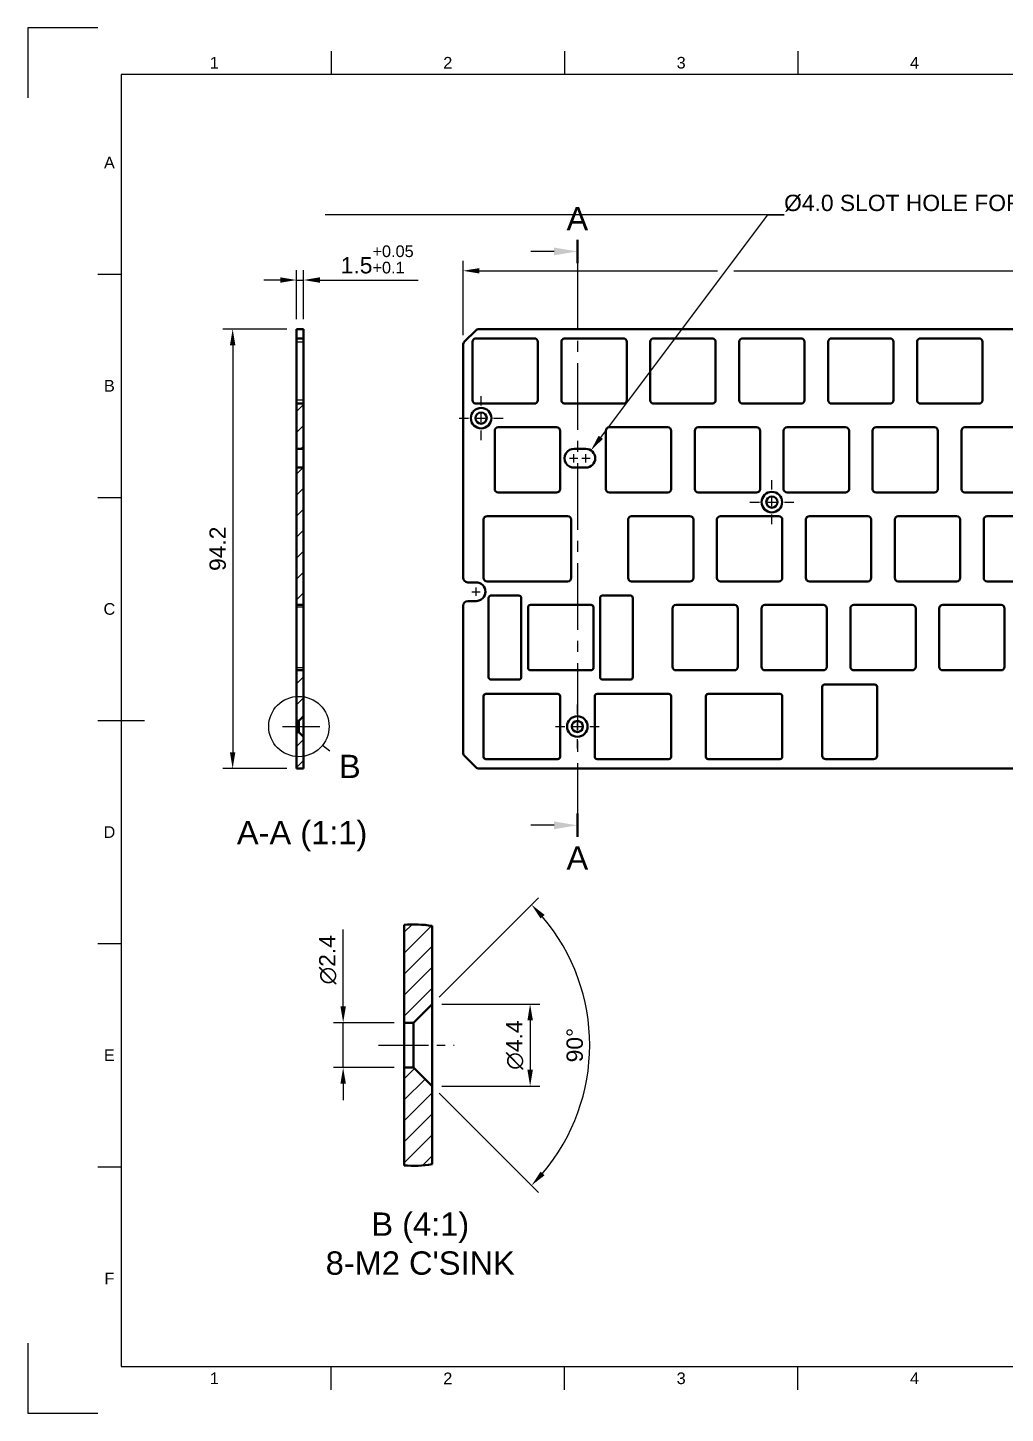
# Model space of a CAD drawing. Header units: millimetres. Extents: x 0 to 420, y 0 to 297.
# Drawn here: x 0 to 209.4, y 0 to 297 of the extents above; entities that cross this region are included whole.
import ezdxf
from ezdxf import colors
from ezdxf.entities.mleader import LeaderData, LeaderLine
from ezdxf.enums import TextEntityAlignment as Align
from ezdxf.math import Vec2, Vec3

# ---------------------------------------------------------------- set-up
doc = ezdxf.new("R2010")
doc.units = ezdxf.units.MM
doc.header["$LTSCALE"] = 0.75
doc.linetypes.add('CENTER2', pattern=[28.575, 19.05, -3.175, 3.175, -3.175])
for name, color, linetype, lineweight in [('BORDER', 7, 'Continuous', 25), ('Detail Boundary', 7, 'Continuous', 25), ('FD_Dimensions', 7, 'Continuous', 25), ('Hatching', 7, 'Continuous', 25), ('Leaders', 7, 'Continuous', 25), ('Section Lines', 7, 'CENTER2', 25), ('Smart Centers', 7, 'CENTER2', 25), ('View Labels', 7, 'Continuous', 25), ('Visible', 7, 'Continuous', 50), ('Visible Narrow', 7, 'Continuous', 25)]:
    doc.layers.add(name, color=color, linetype=linetype, lineweight=lineweight)
doc.styles.add('FusionTitle', font='arial.ttf')
doc.styles.get("Standard").update_dxf_attribs({"font": 'arial.ttf'})
doc.dimstyles.new('Dim-ISO-25', dxfattribs={"dimtxt": 3.5, "dimasz": 3.5, "dimexe": 2.1, "dimexo": 2.1, "dimgap": 1.4, "dimtad": 1, "dimdsep": 46, "dimtxsty": 'Standard', "dimcen": 0, "dimazin": 2, "dimtp": 0.1, "dimtm": 0.1, "dimtfac": 0.714286, "dimtmove": 0, "dimatfit": 3, "dimfxl": 1, "dimarcsym": 0})

# ---------------------------------------------------------------- blocks, each defined once
blk = doc.blocks.new('ISO_A3_SHEET')
at = {"layer": 'BORDER'}
for p, q in [((65, 292), (65, 287)), ((115, 292), (115, 287)), ((165, 292), (165, 287)), ((410, 287), (20, 287)), ((20, 287), (20, 10)), ((15, 244.16666), (20, 244.16666)), ((15, 196.33333), (20, 196.33333)), ((15, 148.5), (25, 148.5)), ((15, 100.66667), (20, 100.66667)), ((15, 52.83334), (20, 52.83334)), ((20, 10), (410, 10)), ((65, 5), (65, 10)), ((115, 5), (115, 10)), ((165, 5), (165, 10))]:
    blk.add_line(p, q, dxfattribs=at)
at = {"layer": 'Defpoints'}
for p, q in [((15, 297), (0, 297)), ((0, 297), (0, 282)), ((0, 15), (0, 0)), ((0, 0), (15, 0))]:
    blk.add_line(p, q, dxfattribs=at)
at = {"layer": 'BORDER', "style": 'FusionTitle'}
for s, p in [('1', (40, 289.5)), ('2', (90, 289.5)), ('3', (140, 289.5)), ('4', (190, 289.5)), ('A', (17.5, 268.08333)), ('B', (17.5, 220.25)), ('C', (17.5, 172.41667)), ('D', (17.5, 124.58334)), ('E', (17.5, 76.75001)), ('F', (17.5, 28.91668)), ('1', (40, 7.5)), ('2', (90, 7.5)), ('3', (140, 7.5)), ('4', (190, 7.5))]:
    blk.add_text(s, height=2.5, dxfattribs=at).set_placement(p, align=Align.MIDDLE)
blk = doc.blocks.new('*U6')
at = {"layer": 'Smart Centers', "color": 0, "ltscale": 0.75, "transparency": 16777216}
for p, q in [((0, 2.68), (0, 4.7)), ((-4.7, 0), (-2.68, 0)), ((2.68, 0), (4.7, 0)), ((0, -4.7), (0, -2.68))]:
    blk.add_line(p, q, dxfattribs=at)
at = {"layer": 'Smart Centers', "color": 0, "linetype": 'Continuous', "ltscale": 0.75, "transparency": 16777216}
for p, q in [((-0.89, 0), (0.89, 0)), ((0, -0.89), (0, 0.89))]:
    blk.add_line(p, q, dxfattribs=at)
blk = doc.blocks.new('*U7')
at = {"layer": 'Smart Centers', "color": 0, "ltscale": 0.75, "transparency": 16777216}
for p, q in [((0, 2.68), (0, 4.7)), ((-4.7, 0), (-2.68, 0)), ((2.68, 0), (4.7, 0)), ((0, -4.7), (0, -2.68))]:
    blk.add_line(p, q, dxfattribs=at)
at = {"layer": 'Smart Centers', "color": 0, "linetype": 'Continuous', "ltscale": 0.75, "transparency": 16777216}
for p, q in [((-0.89, 0), (0.89, 0)), ((0, -0.89), (0, 0.89))]:
    blk.add_line(p, q, dxfattribs=at)
blk = doc.blocks.new('*U8')
at = {"layer": 'Smart Centers', "color": 0, "ltscale": 0.75, "transparency": 16777216}
for p, q in [((0, 2.68), (0, 4.7)), ((-4.7, 0), (-2.68, 0)), ((2.68, 0), (4.7, 0)), ((0, -4.7), (0, -2.68))]:
    blk.add_line(p, q, dxfattribs=at)
at = {"layer": 'Smart Centers', "color": 0, "linetype": 'Continuous', "ltscale": 0.75, "transparency": 16777216}
for p, q in [((-0.89, 0), (0.89, 0)), ((0, -0.89), (0, 0.89))]:
    blk.add_line(p, q, dxfattribs=at)
blk = doc.blocks.new('*U18')
at = {"layer": 'Smart Centers', "color": 0, "linetype": 'Continuous', "ltscale": 0.75, "transparency": 16777216}
for p, q in [((-0.89, 0), (0.89, 0)), ((0, -0.89), (0, 0.89))]:
    blk.add_line(p, q, dxfattribs=at)
blk = doc.blocks.new('*U19')
at = {"layer": 'Smart Centers', "color": 0, "linetype": 'Continuous', "ltscale": 0.75, "transparency": 16777216}
for p, q in [((-0.89, 0), (0.89, 0)), ((0, -0.89), (0, 0.89))]:
    blk.add_line(p, q, dxfattribs=at)
blk = doc.blocks.new('*U20')
at = {"layer": 'Smart Centers', "color": 0, "linetype": 'Continuous', "ltscale": 0.75, "transparency": 16777216}
for p, q in [((-0.89, 0), (0.89, 0)), ((0, -0.89), (0, 0.89))]:
    blk.add_line(p, q, dxfattribs=at)
blk = doc.blocks.new('*U24')
at = {"layer": 'Smart Centers', "color": 0, "ltscale": 0.75, "transparency": 16777216}
blk.add_line((-4, 0), (4, 0), dxfattribs=at)
blk = doc.blocks.new('*U25')
at = {"layer": 'Smart Centers', "color": 0, "ltscale": 0.75, "transparency": 16777216}
blk.add_line((-9.5, 0), (6.74, 0), dxfattribs=at)
blk = doc.blocks.new('*D35')
at = {"layer": 'Defpoints', "color": 0, "transparency": 16777216}
for p in [(67.58, 83.72), (80.64, 83.72), (80.64, 74.12)]:
    blk.add_point(p, dxfattribs=at)
at = {"layer": 'FD_Dimensions', "color": 0, "lineweight": -2, "transparency": 16777216}
for p, q in [((67.58, 87.22), (67.58, 103.69)), ((78.54, 83.72), (65.48, 83.72)), ((67.58, 74.12), (67.58, 83.72)), ((78.54, 74.12), (65.48, 74.12)), ((67.58, 70.62), (67.58, 67.12))]:
    blk.add_line(p, q, dxfattribs=at)
at = {"layer": 'FD_Dimensions', "color": 0, "transparency": 16777216}
for points in [[(67, 87.22), (68.17, 87.22), (67.58, 83.72)], [(67, 70.62), (68.17, 70.62), (67.58, 74.12)]]:
    blk.add_solid(points, dxfattribs=at)
at = {"layer": 'FD_Dimensions', "color": 0, "transparency": 16777216, "insert": (64.3, 97.21), "char_height": 3.5, "attachment_point": 5, "rotation": 90}
blk.add_mtext('∅2.4', dxfattribs=at)
blk = doc.blocks.new('*D36')
at = {"layer": 'Defpoints', "color": 0, "transparency": 16777216}
for p in [(86.64, 87.72), (86.64, 70.12), (107.64, 70.12)]:
    blk.add_point(p, dxfattribs=at)
at = {"layer": 'FD_Dimensions', "color": 0, "lineweight": -2, "transparency": 16777216}
for p, q in [((88.74, 87.72), (109.74, 87.72)), ((107.64, 84.22), (107.64, 73.62)), ((88.74, 70.12), (109.74, 70.12))]:
    blk.add_line(p, q, dxfattribs=at)
at = {"layer": 'FD_Dimensions', "color": 0, "transparency": 16777216}
for points in [[(107.06, 84.22), (108.23, 84.22), (107.64, 87.72)], [(107.06, 73.62), (108.23, 73.62), (107.64, 70.12)]]:
    blk.add_solid(points, dxfattribs=at)
at = {"layer": 'FD_Dimensions', "color": 0, "transparency": 16777216, "insert": (104.36, 78.92), "char_height": 3.5, "attachment_point": 5, "rotation": 90}
blk.add_mtext('∅4.4', dxfattribs=at)
blk = doc.blocks.new('*D37')
at = {"layer": 'Defpoints', "color": 0, "transparency": 16777216}
for p in [(86.64, 87.72), (82.64, 83.72), (82.64, 74.12), (86.64, 70.12), (118.95, 67.91)]:
    blk.add_point(p, dxfattribs=at)
at = {"layer": 'FD_Dimensions', "color": 0, "lineweight": -2, "transparency": 16777216}
for p, q in [((88.13, 89.21), (109.42, 110.5)), ((88.13, 68.64), (109.42, 47.35))]:
    blk.add_line(p, q, dxfattribs=at)
blk.add_arc((77.84, 78.92), 42.56, 319.7135, 40.2865, dxfattribs=at)
at = {"layer": 'FD_Dimensions', "color": 0, "transparency": 16777216}
for points in [[(109.88, 106.05), (110.74, 106.84), (107.94, 109.02)], [(110.74, 51.01), (109.88, 51.8), (107.94, 48.83)]]:
    blk.add_solid(points, dxfattribs=at)
at = {"layer": 'FD_Dimensions', "color": 0, "transparency": 16777216, "insert": (117.21, 78.92), "char_height": 3.5, "attachment_point": 5, "rotation": 90}
blk.add_mtext('90°', dxfattribs=at)
blk = doc.blocks.new('*D38')
at = {"layer": 'Defpoints', "color": 0, "transparency": 16777216}
for p in [(59.09, 242.91), (57.59, 232.41), (59.09, 232.41)]:
    blk.add_point(p, dxfattribs=at)
at = {"layer": 'FD_Dimensions', "color": 0, "lineweight": -2, "transparency": 16777216}
for p, q in [((57.59, 234.51), (57.59, 245.01)), ((59.09, 234.51), (59.09, 245.01)), ((54.09, 242.91), (50.59, 242.91)), ((57.59, 242.91), (59.09, 242.91)), ((62.59, 242.91), (83.66, 242.91))]:
    blk.add_line(p, q, dxfattribs=at)
at = {"layer": 'FD_Dimensions', "color": 0, "transparency": 16777216}
for points in [[(54.09, 243.5), (54.09, 242.33), (57.59, 242.91)], [(62.59, 243.5), (62.59, 242.33), (59.09, 242.91)]]:
    blk.add_solid(points, dxfattribs=at)
at = {"layer": 'FD_Dimensions', "color": 0, "transparency": 16777216, "insert": (74.88, 247.31), "char_height": 3.5, "attachment_point": 5}
blk.add_mtext('1.5{\\H0.71429x;\\S+0.05^ +0.1;}', dxfattribs=at)
blk = doc.blocks.new('*D39')
at = {"layer": 'Defpoints', "color": 0, "transparency": 16777216}
for p in [(377.99, 244.9), (93.29, 229), (377.99, 229)]:
    blk.add_point(p, dxfattribs=at)
at = {"layer": 'FD_Dimensions', "color": 0, "lineweight": -2, "transparency": 16777216}
for p, q in [((93.29, 231.1), (93.29, 247)), ((377.99, 231.1), (377.99, 247)), ((96.79, 244.9), (147.82, 244.9)), ((151.32, 244.9), (374.49, 244.9))]:
    blk.add_line(p, q, dxfattribs=at)
at = {"layer": 'FD_Dimensions', "color": 0, "transparency": 16777216}
for points in [[(96.79, 245.48), (96.79, 244.31), (93.29, 244.9)], [(374.49, 245.48), (374.49, 244.31), (377.99, 244.9)]]:
    blk.add_solid(points, dxfattribs=at)
at = {"layer": 'FD_Dimensions', "color": 0, "transparency": 16777216, "insert": (235.64, 248.08), "char_height": 3.5, "attachment_point": 5}
blk.add_mtext('284.7', dxfattribs=at)
blk = doc.blocks.new('*D40')
at = {"layer": 'Defpoints', "color": 0, "transparency": 16777216}
for p in [(57.59, 232.41), (43.91, 138.21), (57.59, 138.21)]:
    blk.add_point(p, dxfattribs=at)
at = {"layer": 'FD_Dimensions', "color": 0, "lineweight": -2, "transparency": 16777216}
for p, q in [((55.49, 232.41), (41.81, 232.41)), ((43.91, 228.91), (43.91, 141.71)), ((55.49, 138.21), (41.81, 138.21))]:
    blk.add_line(p, q, dxfattribs=at)
at = {"layer": 'FD_Dimensions', "color": 0, "transparency": 16777216}
for points in [[(43.32, 228.91), (44.49, 228.91), (43.91, 232.41)], [(43.32, 141.71), (44.49, 141.71), (43.91, 138.21)]]:
    blk.add_solid(points, dxfattribs=at)
at = {"layer": 'FD_Dimensions', "color": 0, "transparency": 16777216, "insert": (40.72, 185.31), "char_height": 3.5, "attachment_point": 5, "rotation": 90}
blk.add_mtext('94.2', dxfattribs=at)

msp = doc.modelspace()

# ---------------------------------------------------------------- hatches: boundary and pattern name
at = {"layer": 'Hatching'}
h = msp.add_hatch(dxfattribs=at)
h.set_pattern_fill('ANSI31', color=256, style=0)
h.paths.add_polyline_path([(57.594, 206.714), (59.094, 206.714), (59.094, 216.414), (57.594, 216.414)], flags=0)
h.paths.add_polyline_path([(59.094, 202.714), (57.594, 202.714), (57.594, 173.264), (59.094, 173.264)], flags=0)
h.paths.add_polyline_path([(57.594, 232.414), (57.594, 230.414), (59.094, 230.414), (59.094, 232.414)], flags=0)
h.paths.add_polyline_path([(57.594, 146.013), (57.594, 138.214), (59.094, 138.214), (59.094, 145.013), (58.094, 146.013)], flags=0)
h.paths.add_polyline_path([(59.094, 149.413), (59.094, 159.264), (57.594, 159.264), (57.594, 148.413), (58.094, 148.413)], flags=0)
h = msp.add_hatch(dxfattribs=at)
h.set_pattern_fill('ANSI31', color=256, style=0)
edge = h.paths.add_edge_path(flags=0)
edge.add_line((80.644, 83.724), (82.644, 83.724))
edge.add_line((82.644, 83.724), (86.644, 87.724))
edge.add_line((86.644, 87.724), (86.644, 104.478))
edge.add_ellipse((82.644, 78.924), major_axis=(2, -25.788), ratio=1, start_angle=166.66906, end_angle=180)
edge.add_line((80.644, 104.712), (80.644, 83.724))
edge = h.paths.add_edge_path(flags=0)
edge.add_line((82.644, 74.124), (80.644, 74.124))
edge.add_line((80.644, 74.124), (80.644, 53.136))
edge.add_ellipse((82.644, 78.924), major_axis=(-4, 25.554), ratio=1, start_angle=166.66906, end_angle=180)
edge.add_line((86.644, 53.37), (86.644, 70.124))
edge.add_line((86.644, 70.124), (82.644, 74.124))

# ---------------------------------------------------------------- linework, layer by layer
at = {"layer": 'Detail Boundary'}
msp.add_line((63.184, 143.224), (64.761, 141.989), dxfattribs=at)
msp.add_circle((58.094, 147.213), 6.466, dxfattribs=at)
at = {"layer": 'Section Lines', "lineweight": 50}
for p, q in [((117.766, 251.544), (117.766, 246.544)), ((117.766, 123.53), (117.766, 128.53))]:
    msp.add_line(p, q, dxfattribs=at)
at = {"layer": 'Section Lines'}
for p, q in [((112.766, 249.044), (107.766, 249.044)), ((112.766, 126.03), (107.766, 126.03))]:
    msp.add_line(p, q, dxfattribs=at)
at = {"layer": 'Section Lines', "lineweight": 25}
msp.add_line((117.766, 246.544), (117.766, 128.53), dxfattribs=at)
at = {"layer": 'Section Lines'}
for points in [[(112.766, 249.878), (117.766, 249.044), (112.766, 248.211)], [(112.766, 126.864), (117.766, 126.03), (112.766, 125.197)]]:
    msp.add_solid(points, dxfattribs=at)
at = {"layer": 'Visible', "extrusion": (1, -2.22045e-16, 0)}
for p, q in [((57.594, 232.414), (57.594, 230.414)), ((59.094, 232.414), (57.594, 232.414)), ((59.094, 230.414), (59.094, 232.414)), ((57.594, 230.414), (59.094, 230.414)), ((57.594, 230.414), (57.594, 229.664)), ((57.594, 229.664), (57.594, 217.164)), ((59.094, 229.664), (59.094, 230.414)), ((59.094, 229.664), (59.094, 217.164)), ((57.594, 217.164), (57.594, 216.414)), ((59.094, 216.414), (59.094, 217.164)), ((59.094, 216.414), (57.594, 216.414)), ((57.594, 216.414), (57.594, 206.714)), ((59.094, 206.714), (59.094, 216.414)), ((57.594, 206.714), (59.094, 206.714)), ((57.594, 202.714), (57.594, 206.714)), ((59.094, 206.714), (59.094, 202.714)), ((59.094, 202.714), (57.594, 202.714)), ((57.594, 202.714), (57.594, 173.264)), ((59.094, 173.264), (59.094, 202.714)), ((57.594, 173.264), (59.094, 173.264)), ((57.594, 172.764), (57.594, 173.264)), ((57.594, 159.764), (57.594, 172.764)), ((59.094, 173.264), (59.094, 172.764)), ((59.094, 172.764), (59.094, 159.764)), ((57.594, 159.264), (57.594, 159.764)), ((59.094, 159.264), (57.594, 159.264)), ((57.594, 159.264), (57.594, 148.413)), ((59.094, 159.764), (59.094, 159.264)), ((59.094, 149.413), (59.094, 159.264)), ((58.094, 148.413), (59.094, 149.413)), ((59.094, 149.413), (59.094, 145.013)), ((57.594, 148.413), (58.094, 148.413)), ((57.594, 146.013), (57.594, 148.413)), ((57.594, 146.013), (57.594, 138.214)), ((58.094, 146.013), (57.594, 146.013)), ((58.094, 148.413), (58.094, 146.013)), ((59.094, 145.013), (58.094, 146.013)), ((59.094, 138.214), (59.094, 145.013)), ((57.594, 138.214), (59.094, 138.214)), ((80.644, 104.712), (80.644, 83.724)), ((86.644, 87.724), (86.644, 104.478)), ((82.644, 83.724), (86.644, 87.724)), ((86.644, 87.724), (86.644, 70.124)), ((80.644, 83.724), (82.644, 83.724)), ((80.644, 74.124), (80.644, 83.724)), ((82.644, 83.724), (82.644, 74.124)), ((82.644, 74.124), (80.644, 74.124)), ((80.644, 74.124), (80.644, 53.136)), ((86.644, 70.124), (82.644, 74.124)), ((86.644, 53.37), (86.644, 70.124))]:
    msp.add_line(p, q, dxfattribs=at)
at = {"layer": 'Visible'}
for p, q in [((95.995, 232.121), (93.58, 229.707)), ((374.573, 232.414), (96.702, 232.414)), ((93.287, 229), (93.287, 179.113)), ((95.287, 217.164), (95.287, 229.664)), ((96.037, 230.414), (108.537, 230.414)), ((109.287, 229.664), (109.287, 217.164)), ((114.337, 217.164), (114.337, 229.664)), ((115.087, 230.414), (127.587, 230.414)), ((128.337, 229.664), (128.337, 217.164)), ((133.387, 217.164), (133.387, 229.664)), ((134.137, 230.414), (146.637, 230.414)), ((147.387, 229.664), (147.387, 217.164)), ((152.437, 217.164), (152.437, 229.664)), ((153.187, 230.414), (165.687, 230.414)), ((166.437, 229.664), (166.437, 217.164)), ((171.487, 217.164), (171.487, 229.664)), ((172.237, 230.414), (184.737, 230.414)), ((185.487, 229.664), (185.487, 217.164)), ((190.537, 217.164), (190.537, 229.664)), ((191.287, 230.414), (203.787, 230.414)), ((204.537, 229.664), (204.537, 217.164)), ((108.537, 216.414), (96.037, 216.414)), ((127.587, 216.414), (115.087, 216.414)), ((146.637, 216.414), (134.137, 216.414)), ((165.687, 216.414), (153.187, 216.414)), ((184.737, 216.414), (172.237, 216.414)), ((203.787, 216.414), (191.287, 216.414)), ((100.8, 211.364), (113.3, 211.364)), ((124.612, 211.364), (137.112, 211.364)), ((143.662, 211.364), (156.162, 211.364)), ((162.712, 211.364), (175.212, 211.364)), ((181.762, 211.364), (194.262, 211.364)), ((200.812, 211.364), (213.312, 211.364)), ((100.05, 198.114), (100.05, 210.614)), ((114.05, 210.614), (114.05, 198.114)), ((123.862, 198.114), (123.862, 210.614)), ((137.862, 210.614), (137.862, 198.114)), ((142.912, 198.114), (142.912, 210.614)), ((156.912, 210.614), (156.912, 198.114)), ((161.962, 198.114), (161.962, 210.614)), ((175.962, 210.614), (175.962, 198.114)), ((181.012, 198.114), (181.012, 210.614)), ((195.012, 210.614), (195.012, 198.114)), ((200.062, 198.114), (200.062, 210.614)), ((117.112, 206.714), (119.587, 206.714)), ((119.587, 202.714), (117.112, 202.714)), ((113.3, 197.364), (100.8, 197.364)), ((137.112, 197.364), (124.612, 197.364)), ((156.162, 197.364), (143.662, 197.364)), ((175.212, 197.364), (162.712, 197.364)), ((194.262, 197.364), (181.762, 197.364)), ((213.312, 197.364), (200.812, 197.364)), ((97.67, 179.063), (97.67, 191.564)), ((98.42, 192.314), (115.682, 192.314)), ((116.432, 191.564), (116.432, 179.063)), ((128.625, 179.064), (128.625, 191.564)), ((129.375, 192.314), (141.875, 192.314)), ((142.625, 191.564), (142.625, 179.064)), ((147.675, 179.064), (147.675, 191.564)), ((148.425, 192.314), (160.925, 192.314)), ((161.675, 191.564), (161.675, 179.064)), ((166.725, 179.064), (166.725, 191.564)), ((167.475, 192.314), (179.975, 192.314)), ((180.725, 191.564), (180.725, 179.064)), ((185.775, 179.064), (185.775, 191.564)), ((186.525, 192.314), (199.025, 192.314)), ((199.775, 191.564), (199.775, 179.064)), ((204.825, 179.064), (204.825, 191.564)), ((205.575, 192.314), (218.075, 192.314)), ((115.682, 178.313), (98.42, 178.313)), ((141.875, 178.314), (129.375, 178.314)), ((160.925, 178.314), (148.425, 178.314)), ((179.975, 178.314), (167.475, 178.314)), ((199.025, 178.314), (186.525, 178.314)), ((218.075, 178.314), (205.575, 178.314)), ((94.287, 178.113), (96.066, 178.113)), ((99.256, 175.264), (105.256, 175.264)), ((123.132, 175.264), (129.132, 175.264)), ((93.287, 173.113), (93.287, 141.628)), ((96.066, 174.113), (94.287, 174.113)), ((98.756, 157.764), (98.756, 174.764)), ((105.756, 174.764), (105.756, 157.764)), ((107.194, 159.764), (107.194, 172.764)), ((107.694, 173.264), (120.694, 173.264)), ((121.194, 172.764), (121.194, 159.764)), ((122.632, 157.764), (122.632, 174.764)), ((129.632, 174.764), (129.632, 157.764)), ((138.15, 160.014), (138.15, 172.514)), ((138.9, 173.264), (151.4, 173.264)), ((152.15, 172.514), (152.15, 160.014)), ((157.2, 160.014), (157.2, 172.514)), ((157.95, 173.264), (170.45, 173.264)), ((171.2, 172.514), (171.2, 160.014)), ((176.25, 160.014), (176.25, 172.514)), ((177, 173.264), (189.5, 173.264)), ((190.25, 172.514), (190.25, 160.014)), ((195.3, 160.014), (195.3, 172.514)), ((196.05, 173.264), (208.55, 173.264)), ((209.3, 172.514), (209.3, 160.014)), ((120.694, 159.264), (107.694, 159.264)), ((151.4, 159.264), (138.9, 159.264)), ((170.45, 159.264), (157.95, 159.264)), ((189.5, 159.264), (177, 159.264)), ((208.55, 159.264), (196.05, 159.264)), ((105.256, 157.264), (99.256, 157.264)), ((129.132, 157.264), (123.132, 157.264)), ((170.225, 140.964), (170.225, 155.714)), ((170.725, 156.214), (181.487, 156.214)), ((181.987, 155.714), (181.987, 140.964)), ((97.669, 140.714), (97.669, 153.714)), ((98.169, 154.214), (113.55, 154.214)), ((114.05, 153.714), (114.05, 140.714)), ((121.481, 140.714), (121.481, 153.714)), ((121.981, 154.214), (137.362, 154.214)), ((137.862, 153.714), (137.862, 140.714)), ((145.294, 140.714), (145.294, 153.714)), ((145.794, 154.214), (161.175, 154.214)), ((161.675, 153.714), (161.675, 140.714)), ((93.58, 140.921), (95.995, 138.507)), ((113.55, 140.214), (98.169, 140.214)), ((137.362, 140.214), (121.981, 140.214)), ((161.175, 140.214), (145.794, 140.214)), ((181.237, 140.214), (170.975, 140.214)), ((374.573, 138.214), (96.702, 138.214))]:
    msp.add_line(p, q, dxfattribs=at)
at = {"layer": 'Visible', "extrusion": (0, 0, -1)}
for centre, radius in [((-97.138, 213.313), 2.2), ((-97.138, 213.313), 1.2), ((-159.438, 195.313), 2.2), ((-159.438, 195.313), 1.2), ((-117.766, 147.213), 2.2), ((-117.766, 147.213), 1.2)]:
    msp.add_circle(centre, radius, dxfattribs=at)
for centre, radius, start, end in [((-96.702, 231.414), 1, 45, 90), ((-94.287, 229), 1, 0, 45), ((-116.993, 204.714), 2.004, 266.60037, 93.39963), ((-119.587, 204.714), 2, 90, 270), ((-94.287, 179.113), 1, 270, 0), ((-96.066, 176.113), 2, 90, 270), ((-94.287, 173.113), 1, 0, 90), ((-107.694, 172.764), 0.5, 0, 90), ((-120.694, 172.764), 0.5, 90, 180), ((-99.256, 157.764), 0.5, 270, 0), ((-105.256, 157.764), 0.5, 180, 270), ((-107.694, 159.764), 0.5, 270, 0), ((-120.694, 159.764), 0.5, 180, 270), ((-123.132, 157.764), 0.5, 270, 0), ((-129.132, 157.764), 0.5, 180, 270), ((-170.725, 155.714), 0.5, 0, 90), ((-98.169, 153.714), 0.5, 0, 90), ((-113.55, 153.714), 0.5, 90, 180), ((-121.981, 153.714), 0.5, 0, 90), ((-137.362, 153.714), 0.5, 90, 180), ((-145.794, 153.714), 0.5, 0, 90), ((-161.175, 153.714), 0.5, 90, 180), ((-94.287, 141.628), 1, 315, 0), ((-98.169, 140.714), 0.5, 270, 0), ((-113.55, 140.714), 0.5, 180, 270), ((-121.981, 140.714), 0.5, 270, 0), ((-137.362, 140.714), 0.5, 180, 270), ((-145.794, 140.714), 0.5, 270, 0), ((-161.175, 140.714), 0.5, 180, 270), ((-96.702, 139.214), 1, 270, 315)]:
    msp.add_arc(centre, radius, start, end, dxfattribs=at)
at = {"layer": 'Visible'}
for centre, radius, start, end in [((96.037, 229.664), 0.75, 90, 180), ((108.537, 229.664), 0.75, 0, 90), ((115.087, 229.664), 0.75, 90, 180), ((127.587, 229.664), 0.75, 0, 90), ((134.137, 229.664), 0.75, 90, 180), ((146.637, 229.664), 0.75, 0, 90), ((153.187, 229.664), 0.75, 90, 180), ((165.687, 229.664), 0.75, 0, 90), ((172.237, 229.664), 0.75, 90, 180), ((184.737, 229.664), 0.75, 0, 90), ((191.287, 229.664), 0.75, 90, 180), ((203.787, 229.664), 0.75, 0, 90), ((96.037, 217.164), 0.75, 180, 270), ((108.537, 217.164), 0.75, 270, 0), ((115.087, 217.164), 0.75, 180, 270), ((127.587, 217.164), 0.75, 270, 0), ((134.137, 217.164), 0.75, 180, 270), ((146.637, 217.164), 0.75, 270, 0), ((153.187, 217.164), 0.75, 180, 270), ((165.687, 217.164), 0.75, 270, 0), ((172.237, 217.164), 0.75, 180, 270), ((184.737, 217.164), 0.75, 270, 0), ((191.287, 217.164), 0.75, 180, 270), ((203.787, 217.164), 0.75, 270, 0), ((100.8, 210.614), 0.75, 90, 180), ((113.3, 210.614), 0.75, 0, 90), ((124.612, 210.614), 0.75, 90, 180), ((137.112, 210.614), 0.75, 0, 90), ((143.662, 210.614), 0.75, 90, 180), ((156.162, 210.614), 0.75, 0, 90), ((162.712, 210.614), 0.75, 90, 180), ((175.212, 210.614), 0.75, 0, 90), ((181.762, 210.614), 0.75, 90, 180), ((194.262, 210.614), 0.75, 0, 90), ((200.812, 210.614), 0.75, 90, 180), ((100.8, 198.114), 0.75, 180, 270), ((113.3, 198.114), 0.75, 270, 0), ((124.612, 198.114), 0.75, 180, 270), ((137.112, 198.114), 0.75, 270, 0), ((143.662, 198.114), 0.75, 180, 270), ((156.162, 198.114), 0.75, 270, 0), ((162.712, 198.114), 0.75, 180, 270), ((175.212, 198.114), 0.75, 270, 0), ((181.762, 198.114), 0.75, 180, 270), ((194.262, 198.114), 0.75, 270, 0), ((200.812, 198.114), 0.75, 180, 270), ((98.42, 191.564), 0.75, 90, 180), ((115.682, 191.564), 0.75, 0, 90), ((129.375, 191.564), 0.75, 90, 180), ((141.875, 191.564), 0.75, 0, 90), ((148.425, 191.564), 0.75, 90, 180), ((160.925, 191.564), 0.75, 0, 90), ((167.475, 191.564), 0.75, 90, 180), ((179.975, 191.564), 0.75, 0, 90), ((186.525, 191.564), 0.75, 90, 180), ((199.025, 191.564), 0.75, 0, 90), ((205.575, 191.564), 0.75, 90, 180), ((98.42, 179.063), 0.75, 180, 270), ((115.682, 179.063), 0.75, 270, 0), ((129.375, 179.064), 0.75, 180, 270), ((141.875, 179.064), 0.75, 270, 0), ((148.425, 179.064), 0.75, 180, 270), ((160.925, 179.064), 0.75, 270, 0), ((167.475, 179.064), 0.75, 180, 270), ((179.975, 179.064), 0.75, 270, 0), ((186.525, 179.064), 0.75, 180, 270), ((199.025, 179.064), 0.75, 270, 0), ((205.575, 179.064), 0.75, 180, 270), ((99.256, 174.764), 0.5, 90, 180), ((105.256, 174.764), 0.5, 0, 90), ((123.132, 174.764), 0.5, 90, 180), ((129.132, 174.764), 0.5, 0, 90), ((138.9, 172.514), 0.75, 90, 180), ((151.4, 172.514), 0.75, 0, 90), ((157.95, 172.514), 0.75, 90, 180), ((170.45, 172.514), 0.75, 0, 90), ((177, 172.514), 0.75, 90, 180), ((189.5, 172.514), 0.75, 0, 90), ((196.05, 172.514), 0.75, 90, 180), ((208.55, 172.514), 0.75, 0, 90), ((138.9, 160.014), 0.75, 180, 270), ((151.4, 160.014), 0.75, 270, 0), ((157.95, 160.014), 0.75, 180, 270), ((170.45, 160.014), 0.75, 270, 0), ((177, 160.014), 0.75, 180, 270), ((189.5, 160.014), 0.75, 270, 0), ((196.05, 160.014), 0.75, 180, 270), ((208.55, 160.014), 0.75, 270, 0), ((181.487, 155.714), 0.5, 0, 90), ((170.975, 140.964), 0.75, 180, 270), ((181.237, 140.964), 0.75, 270, 0)]:
    msp.add_arc(centre, radius, start, end, dxfattribs=at)
at = {"layer": 'Visible', "extrusion": (-1.41608e-32, -6.37748e-17, -1)}
for start, end in [(85.5653, 98.89624), (261.10376, 274.4347)]:
    msp.add_arc((-82.644, 78.924), 25.866, start, end, dxfattribs=at)
at = {"layer": 'Visible Narrow', "extrusion": (1, -2.22045e-16, 0)}
for p, q in [((57.594, 229.664), (59.094, 229.664)), ((59.094, 217.164), (57.594, 217.164)), ((59.094, 172.764), (57.594, 172.764)), ((59.094, 159.764), (57.594, 159.764))]:
    msp.add_line(p, q, dxfattribs=at)

# ---------------------------------------------------------------- block references
at = {"layer": 'BORDER'}
msp.add_blockref('ISO_A3_SHEET', (0, 0), dxfattribs=at)
at = {"layer": 'Smart Centers', "ltscale": 0.75}
for name, p in [('*U6', (97.138, 213.313)), ('*U18', (116.993, 204.714)), ('*U19', (119.587, 204.714)), ('*U7', (159.438, 195.313)), ('*U20', (96.066, 176.113)), ('*U8', (117.766, 147.213)), ('*U24', (58.594, 147.213)), ('*U25', (84.644, 78.924))]:
    msp.add_blockref(name, p, dxfattribs=at)

# ---------------------------------------------------------------- texts
at = {"layer": 'Detail Boundary', "insert": (69.008, 138.661), "char_height": 5, "attachment_point": 5}
msp.add_mtext('B', dxfattribs=at)
at = {"layer": 'Section Lines', "char_height": 5, "attachment_point": 5}
for insert in [(117.766, 256.044), (117.766, 119.03)]:
    msp.add_mtext('A', dxfattribs=dict(at, insert=insert))
at = {"layer": 'View Labels', "char_height": 5, "attachment_point": 8}
for s, insert, width in [('A-A (1:1)', (58.788, 120.461), 30.21487), ("B (4:1)^J8-M2 C'SINK", (84.104, 29.634), 53.01025)]:
    msp.add_mtext(s, dxfattribs=dict(at, insert=insert, width=width))

# ---------------------------------------------------------------- dimensions: what is measured, and where the dimension line sits
at = {"layer": 'FD_Dimensions'}
dim = msp.add_aligned_dim(p1=(57.594, 232.414), p2=(59.094, 232.414), distance=10.5, dimstyle='Dim-ISO-25', override={"dimgap": 1.4, "dimlfac": 1, "dimclrd": 0, "dimclre": 0, "dimtol": 1, "dimlim": 0, "dimtp": 0.05, "dimtm": -0.1}, dxfattribs=at)
dim.commit()
dim.dimension.update_dxf_attribs({"geometry": '*D38', "text_midpoint": (74.878, 247.313)})
dim = msp.add_linear_dim(base=(377.987, 244.895), p1=(93.287, 229), p2=(377.987, 229), dimstyle='Dim-ISO-25', override={"dimlfac": 1}, dxfattribs=at)
dim.commit()
dim.dimension.update_dxf_attribs({"geometry": '*D39', "text_midpoint": (235.637, 244.895), "dimtype": 160})
dim = msp.add_linear_dim(base=(43.907, 138.214), p1=(57.594, 232.414), p2=(57.594, 138.214), angle=270, dimstyle='Dim-ISO-25', override={"dimlfac": 1}, dxfattribs=at)
dim.commit()
dim.dimension.update_dxf_attribs({"geometry": '*D40', "text_midpoint": (43.907, 185.314), "dimtype": 161})
dim = msp.add_angular_dim_2l(base=(118.951, 67.91), line1=((86.644, 70.124), (82.644, 74.124)), line2=((82.644, 83.724), (86.644, 87.724)), dimstyle='Dim-ISO-25', override={"dimlfac": 0.25, "dimpost": '', "dimclrd": 0, "dimclre": 0}, dxfattribs=at)
dim.commit()
dim.dimension.update_dxf_attribs({"geometry": '*D37', "text_midpoint": (117.214, 78.924)})
for p1, p2, distance, picture, middle in [((80.644, 74.124), (80.644, 83.724), 13.06, '*D35', (64.3, 97.207)), ((86.644, 87.724), (86.644, 70.124), 21, '*D36', (104.359, 78.924))]:
    dim = msp.add_aligned_dim(p1=p1, p2=p2, distance=distance, text='∅<>', dimstyle='Dim-ISO-25', override={"dimlfac": 0.25, "dimclrd": 0, "dimclre": 0}, dxfattribs=at)
    dim.commit()
    dim.dimension.update_dxf_attribs({"geometry": picture, "text_midpoint": middle})

# ---------------------------------------------------------------- leaders
at = {"layer": 'Leaders'}
ml = msp.add_multileader_mtext('Standard', dxfattribs=at)
ml.set_content('%%C4.0 SLOT HOLE FOR TRAY MOUNT SCREWS', color=256)
ml.set_leader_properties()
ml.build(insert=Vec2(0, 0))
ml.multileader.update_dxf_attribs({"text_left_attachment_type": 5, "text_right_attachment_type": 5, "dogleg_length": 3.5, "arrow_head_size": 3.5})
ctx = ml.context
ctx.base_point, ctx.char_height, ctx.arrow_head_size, ctx.landing_gap_size, ctx.plane_origin = Vec3(162.06, 256.87), 3.5, 3.5, 0, Vec3(109.045, 216.198)
ctx.left_attachment, ctx.right_attachment = 5, 5
notes = []
notes.append((ctx, [(0, (1, 1, 0), (158.56, 256.87), (1, 0), 3.5, [(0, [(120.668, 206.397)], 0, [])])]))
ctx.mtext.insert, ctx.mtext.flow_direction = Vec3(162.06, 261.199), 5
for ctx, leaders in notes:
    for number, flags, end, landing, length, lines in leaders:
        leader = LeaderData()
        leader.index, (leader.has_last_leader_line, leader.has_dogleg_vector, leader.attachment_direction) = number, flags
        leader.last_leader_point, leader.dogleg_vector, leader.dogleg_length = Vec3(end), Vec3(landing), length
        for number, points, colour, breaks in lines:
            line = LeaderLine()
            line.index, line.vertices, line.color, line.breaks = number, Vec3.list(points), colors.encode_raw_color(colour), breaks
            leader.lines.append(line)
        ctx.leaders.append(leader)

doc.saveas('drawing.dxf')
